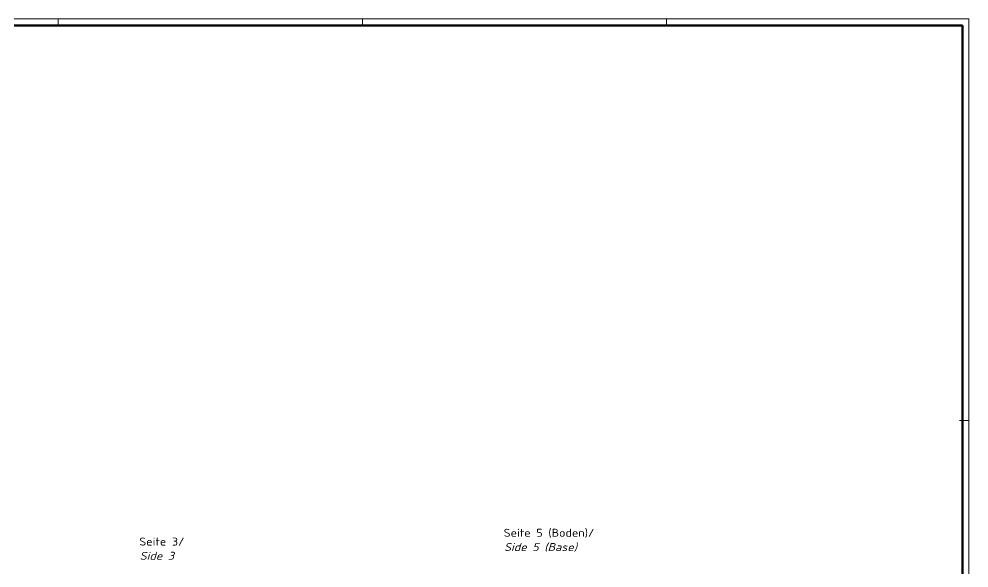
# Model space of a CAD drawing. Header units: millimetres. Extents: x 1 to 1188, y 1 to 840.
# Drawn here: x 594 to 1188, y 497 to 840 of the extents above; entities that cross this region are included whole.
import ezdxf

# ---------------------------------------------------------------- set-up
doc = ezdxf.new("R2010")
doc.units = ezdxf.units.MM
doc.layers.get('0').update_dxf_attribs({"lineweight": 25})
doc.layers.add('Symbol (ISO)', color=1, linetype='Continuous', lineweight=25)
doc.styles.add('5', font='isocpeur.ttf', dxfattribs={"width": 1.1})
doc.styles.add('Textstil245', font='isocpeui.ttf', dxfattribs={"width": 1.1})

# ---------------------------------------------------------------- blocks, each defined once
blk = doc.blocks.new('Ränder Bopla-A0-Rahmen')
at = {"color": 1, "linetype": 'Continuous', "lineweight": 18}
for p, q in [((1, 840), (1188, 840)), ((619, 836), (619, 840)), ((809, 836), (809, 840)), ((999, 836), (999, 840)), ((1188, 840), (1188, 1)), ((1182, 589), (1188, 589))]:
    blk.add_line(p, q, dxfattribs=at)
at = {"color": 3, "linetype": 'Continuous', "lineweight": 70}
for p, q in [((20, 836), (1184, 836)), ((1184, 836), (1184, 5))]:
    blk.add_line(p, q, dxfattribs=at)

msp = doc.modelspace()

# ---------------------------------------------------------------- block references
msp.add_blockref('Ränder Bopla-A0-Rahmen', (0, 0))

# ---------------------------------------------------------------- texts
at = {"layer": 'Symbol (ISO)', "color": 3, "char_height": 5, "attachment_point": 7}
for s, insert, style in [('Seite 5 (Boden)/', (897.2846285, 515.8999635), '5'), ('Seite 3/', (669.6334699, 510.9095041), '5'), ('Side 5 (Base)', (897.5006291, 506.9970627), 'Textstil245'), ('Side 3', (669.8494705, 502.0066033), 'Textstil245')]:
    msp.add_mtext(s, dxfattribs=dict(at, insert=insert, style=style))

doc.saveas('drawing.dxf')
